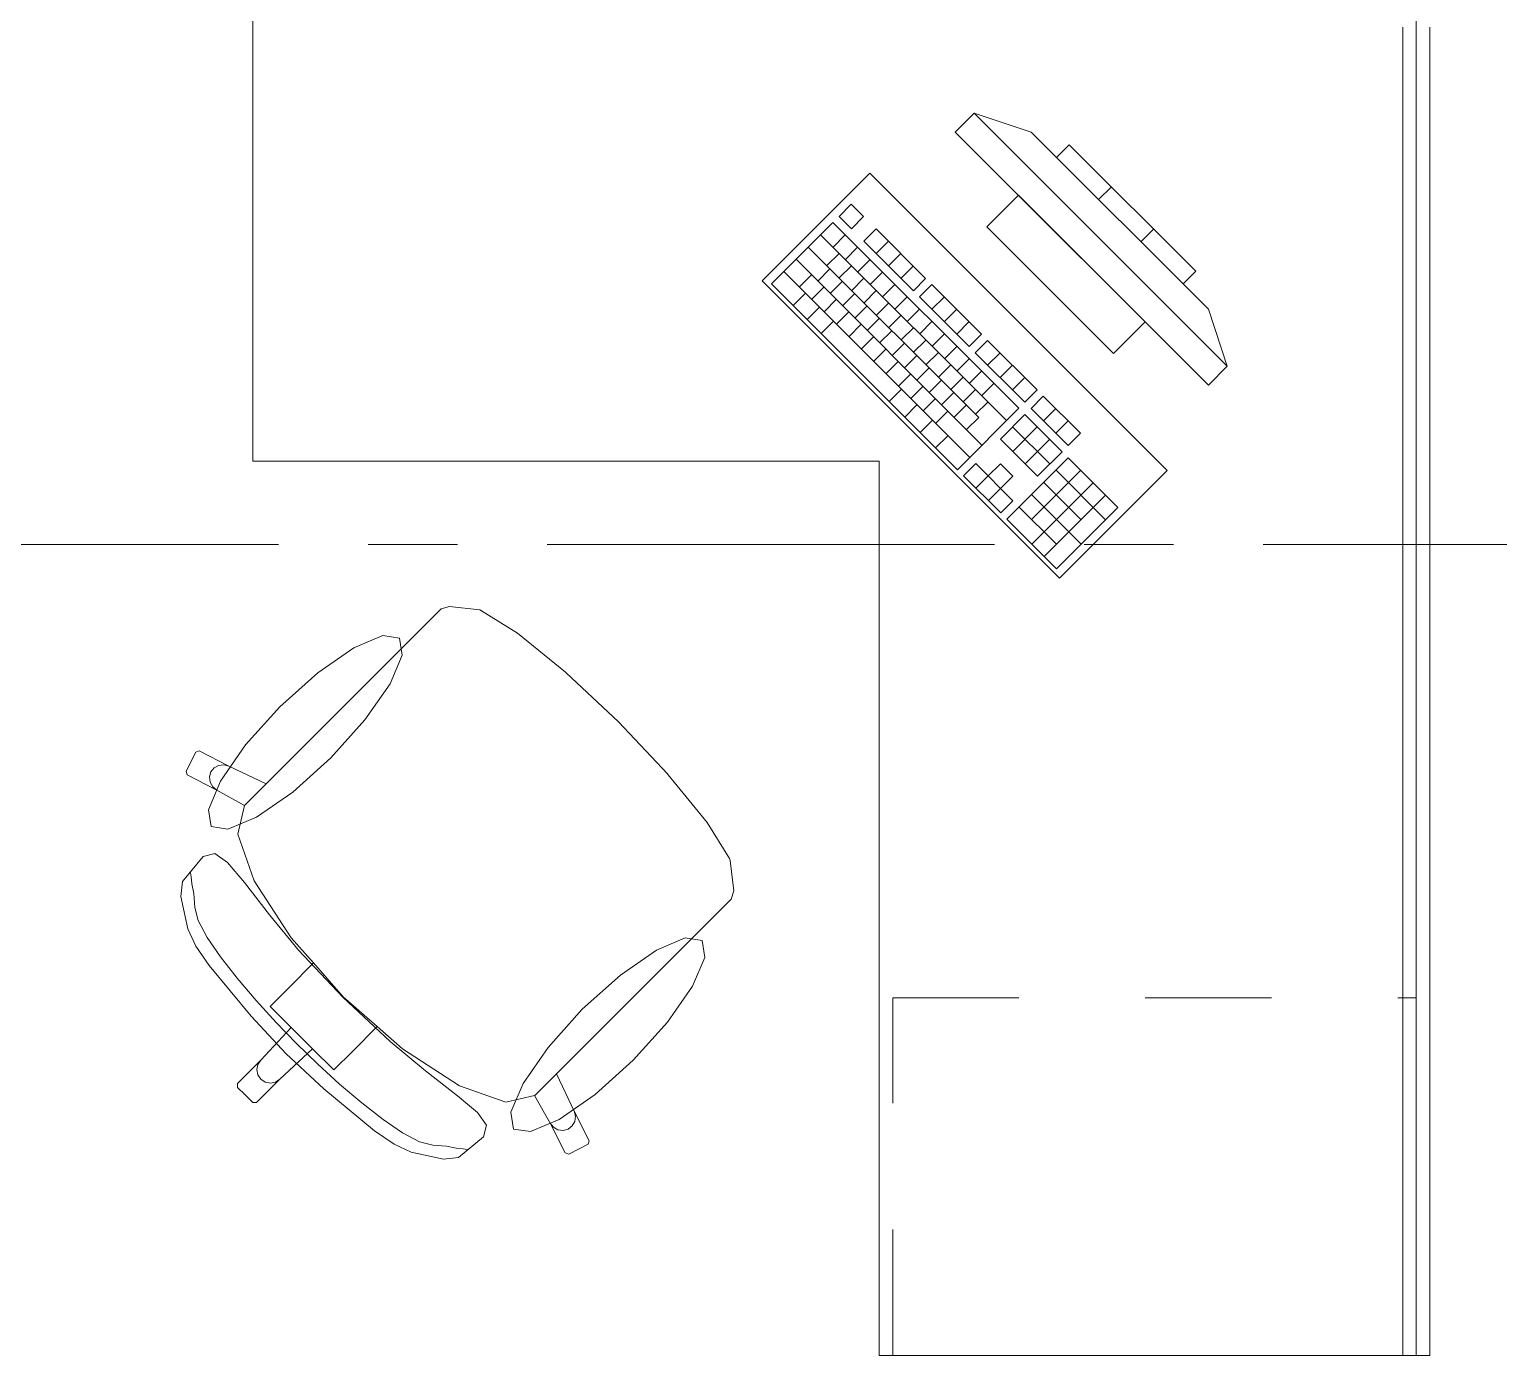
# Model space of a CAD drawing. Header units: inches. Extents: x -38 to 5698, y -33 to 92.
# Drawn here: x 117.388 to 119.03, y 33.5 to 34.983 of the extents above; entities that cross this region are included whole.
import ezdxf

# ---------------------------------------------------------------- set-up
doc = ezdxf.new("R2010")
doc.units = ezdxf.units.IN
doc.header["$MEASUREMENT"] = 0
doc.linetypes.add('Punto & Raya', pattern=[0.65, 0.5, -0.075, 0, -0.075])
doc.linetypes.add('Rayas', pattern=[0.282222, 0.141111, -0.141111])
doc.layers.add('Interior - Mobiliario', color=7, linetype='Continuous')
doc.layers.add('Marcador - Secciones', color=251, linetype='Continuous')

msp = doc.modelspace()

# ---------------------------------------------------------------- linework, layer by layer
at = {"layer": 'Interior - Mobiliario', "color": 175, "linetype": 'Continuous', "lineweight": 13}
for p, q in [((118.9228, 34.985), (118.9228, 33.5)), ((118.9528, 33.5), (118.9528, 34.985)), ((118.4439, 34.8889), (118.4227, 34.8677)), ((118.7267, 34.6061), (118.4439, 34.8889)), ((118.4439, 34.8889), (118.5075, 34.8677)), ((118.4227, 34.8677), (118.7055, 34.5849)), ((118.5075, 34.8677), (118.7055, 34.6697)), ((118.5499, 34.8536), (118.5358, 34.8394)), ((118.6914, 34.7121), (118.5499, 34.8536)), ((118.5358, 34.8394), (118.6772, 34.698)), ((118.5829, 34.7923), (118.5971, 34.8064)), ((118.3065, 34.7872), (118.2928, 34.7735)), ((118.3203, 34.7733), (118.3065, 34.7872)), ((118.4934, 34.797), (118.458, 34.7616)), ((118.6348, 34.6556), (118.4934, 34.797)), ((118.2928, 34.7735), (118.3066, 34.7596)), ((118.3066, 34.7596), (118.3203, 34.7733)), ((118.2859, 34.7666), (118.2174, 34.698)), ((118.4936, 34.5589), (118.2859, 34.7666)), ((118.3342, 34.7595), (118.3205, 34.7458)), ((118.3896, 34.7041), (118.3342, 34.7595)), ((118.458, 34.7616), (118.5994, 34.6202)), ((118.6301, 34.7451), (118.6442, 34.7593)), ((118.2585, 34.7392), (118.4489, 34.5488)), ((118.2722, 34.7529), (118.4799, 34.5452)), ((118.2861, 34.739), (118.2998, 34.7528)), ((118.2999, 34.7252), (118.3136, 34.7389)), ((118.3205, 34.7458), (118.3759, 34.6904)), ((118.3343, 34.7319), (118.348, 34.7456)), ((118.2448, 34.7255), (118.4525, 34.5177)), ((118.2793, 34.7184), (118.293, 34.7321)), ((118.3137, 34.7113), (118.3275, 34.7251)), ((118.3482, 34.7181), (118.3619, 34.7318)), ((118.2311, 34.7117), (118.4388, 34.504)), ((118.2484, 34.6944), (118.2621, 34.7081)), ((118.269, 34.7012), (118.2827, 34.7149)), ((118.2931, 34.7046), (118.3068, 34.7183)), ((118.3276, 34.6975), (118.3413, 34.7112)), ((118.362, 34.7042), (118.3757, 34.7179)), ((118.6772, 34.698), (118.6914, 34.7121)), ((118.2174, 34.698), (118.4251, 34.4903)), ((118.2622, 34.6806), (118.2759, 34.6943)), ((118.2829, 34.6874), (118.2966, 34.7011)), ((118.307, 34.6907), (118.3207, 34.7044)), ((118.3208, 34.6769), (118.3345, 34.6906)), ((118.3414, 34.6836), (118.3552, 34.6974)), ((118.3759, 34.6904), (118.3896, 34.7041)), ((118.3965, 34.6972), (118.3828, 34.6834)), ((118.4519, 34.6418), (118.3965, 34.6972)), ((118.2416, 34.6738), (118.2553, 34.6875)), ((118.2761, 34.6667), (118.2898, 34.6805)), ((118.2967, 34.6735), (118.3104, 34.6872)), ((118.3106, 34.6597), (118.3243, 34.6734)), ((118.3347, 34.663), (118.3484, 34.6767)), ((118.3553, 34.6698), (118.369, 34.6835)), ((118.3828, 34.6834), (118.4382, 34.6281)), ((118.3966, 34.6696), (118.4103, 34.6833)), ((118.2572, 34.6582), (118.2709, 34.6719)), ((118.2727, 34.6426), (118.2865, 34.6564)), ((118.2899, 34.6529), (118.3036, 34.6666)), ((118.3244, 34.6458), (118.3381, 34.6595)), ((118.3485, 34.6492), (118.3622, 34.6629)), ((118.3691, 34.656), (118.3829, 34.6697)), ((118.383, 34.6421), (118.3967, 34.6558)), ((118.4105, 34.6558), (118.4242, 34.6695)), ((118.7267, 34.6061), (118.7055, 34.6697)), ((118.3038, 34.639), (118.3175, 34.6528)), ((118.3382, 34.632), (118.352, 34.6457)), ((118.3623, 34.6353), (118.3761, 34.649)), ((118.3968, 34.6283), (118.4105, 34.642)), ((118.4243, 34.6419), (118.438, 34.6556)), ((118.4382, 34.6281), (118.4519, 34.6418)), ((118.5994, 34.6202), (118.6348, 34.6556)), ((118.3176, 34.6252), (118.3313, 34.6389)), ((118.3315, 34.6113), (118.3452, 34.6251)), ((118.3521, 34.6181), (118.3658, 34.6319)), ((118.3762, 34.6215), (118.3899, 34.6352)), ((118.4107, 34.6144), (118.4244, 34.6281)), ((118.4588, 34.6348), (118.4451, 34.6211)), ((118.5142, 34.5795), (118.4588, 34.6348)), ((118.3453, 34.5975), (118.359, 34.6112)), ((118.3659, 34.6043), (118.3797, 34.618)), ((118.39, 34.6076), (118.4038, 34.6213)), ((118.4039, 34.5938), (118.4176, 34.6075)), ((118.4245, 34.6006), (118.4382, 34.6143)), ((118.4451, 34.6211), (118.5005, 34.5657)), ((118.4589, 34.6073), (118.4727, 34.621)), ((118.4728, 34.5934), (118.4865, 34.6072)), ((118.3592, 34.5837), (118.3729, 34.5974)), ((118.3798, 34.5904), (118.3935, 34.6042)), ((118.3936, 34.5766), (118.4074, 34.5903)), ((118.4177, 34.5799), (118.4315, 34.5936)), ((118.4384, 34.5867), (118.4521, 34.6004)), ((118.4866, 34.5796), (118.5004, 34.5933)), ((118.7055, 34.5849), (118.7267, 34.6061)), ((118.3489, 34.5665), (118.3626, 34.5802)), ((118.373, 34.5698), (118.3867, 34.5835)), ((118.4075, 34.5627), (118.4212, 34.5765)), ((118.4316, 34.5661), (118.4453, 34.5798)), ((118.4522, 34.5729), (118.4659, 34.5866)), ((118.5005, 34.5657), (118.5142, 34.5795)), ((118.3662, 34.5492), (118.3799, 34.5629)), ((118.3868, 34.556), (118.4006, 34.5697)), ((118.4213, 34.5489), (118.435, 34.5626)), ((118.4251, 34.4903), (118.4936, 34.5589)), ((118.4454, 34.5522), (118.4591, 34.5659)), ((118.5211, 34.5725), (118.5074, 34.5588)), ((118.5074, 34.5588), (118.549, 34.5173)), ((118.5627, 34.531), (118.5211, 34.5725)), ((118.5213, 34.545), (118.535, 34.5587)), ((118.3835, 34.5319), (118.3972, 34.5456)), ((118.4007, 34.5421), (118.4144, 34.5558)), ((118.4352, 34.5351), (118.4489, 34.5488)), ((118.5006, 34.552), (118.4731, 34.5245)), ((118.5421, 34.5104), (118.5006, 34.552)), ((118.5351, 34.5311), (118.5488, 34.5448)), ((118.4008, 34.5146), (118.4145, 34.5283)), ((118.4731, 34.5245), (118.5147, 34.483)), ((118.4868, 34.5382), (118.5284, 34.4967)), ((118.487, 34.5107), (118.5144, 34.5381)), ((118.549, 34.5173), (118.5627, 34.531)), ((118.5008, 34.4968), (118.5283, 34.5243)), ((118.5147, 34.483), (118.5421, 34.5104)), ((118.4457, 34.4971), (118.432, 34.4834)), ((118.4595, 34.4833), (118.4457, 34.4971)), ((118.4733, 34.497), (118.4595, 34.4833)), ((118.4871, 34.4831), (118.4733, 34.497)), ((118.549, 34.5035), (118.4805, 34.4349)), ((118.6044, 34.4481), (118.549, 34.5035)), ((118.432, 34.4834), (118.4735, 34.4419)), ((118.4458, 34.4695), (118.4595, 34.4833)), ((118.4595, 34.4833), (118.4734, 34.4694)), ((118.4734, 34.4694), (118.4871, 34.4831)), ((118.508, 34.4348), (118.5629, 34.4896)), ((118.5081, 34.4072), (118.5767, 34.4758)), ((118.5216, 34.4761), (118.5631, 34.4345)), ((118.5353, 34.4898), (118.5907, 34.4344)), ((118.4597, 34.4557), (118.4734, 34.4694)), ((118.4872, 34.4556), (118.4734, 34.4694)), ((118.5079, 34.4624), (118.5633, 34.407)), ((118.522, 34.3934), (118.5906, 34.462)), ((118.4735, 34.4419), (118.4872, 34.4556)), ((118.4942, 34.4486), (118.5357, 34.4071)), ((118.5358, 34.3795), (118.6044, 34.4481)), ((118.4805, 34.4349), (118.5358, 34.3795)), ((117.8482, 34.3346), (117.8262, 34.3127)), ((117.8575, 34.3375), (117.8482, 34.3346)), ((117.8914, 34.3335), (117.8575, 34.3375)), ((117.8935, 34.3326), (117.8914, 34.3335)), ((117.9336, 34.3077), (117.8935, 34.3326)), ((117.8262, 34.3127), (117.8007, 34.2872)), ((117.9872, 34.2641), (117.9336, 34.3077)), ((117.8007, 34.2872), (117.6529, 34.1393)), ((117.9881, 34.2634), (117.9872, 34.2641)), ((118.0464, 34.2086), (117.9881, 34.2634)), ((118.0464, 34.2086), (118.1013, 34.1503)), ((117.574, 34.1746), (117.5632, 34.1532)), ((117.578, 34.1759), (117.574, 34.1746)), ((117.6111, 34.1589), (117.578, 34.1759)), ((117.5632, 34.1532), (117.5645, 34.1491)), ((117.5645, 34.1491), (117.5976, 34.1322)), ((117.5909, 34.1524), (117.5894, 34.1468)), ((117.5894, 34.1468), (117.5901, 34.1409)), ((117.5945, 34.157), (117.5909, 34.1524)), ((117.5996, 34.1598), (117.5945, 34.157)), ((117.6055, 34.1605), (117.5996, 34.1598)), ((117.6111, 34.1589), (117.6055, 34.1605)), ((117.6529, 34.1393), (117.6111, 34.1589)), ((118.1013, 34.1503), (118.1019, 34.1494)), ((118.1019, 34.1494), (118.1455, 34.0958)), ((117.5901, 34.1409), (117.593, 34.1358)), ((117.593, 34.1358), (117.5976, 34.1322)), ((117.5976, 34.1322), (117.6286, 34.1149)), ((117.6286, 34.1151), (117.6529, 34.1393)), ((117.6286, 34.1149), (117.6212, 34.0829)), ((117.6286, 34.1151), (117.6286, 34.1149)), ((117.6212, 34.0829), (117.6395, 34.0309)), ((118.1455, 34.0958), (118.1704, 34.0557)), ((117.5825, 34.0578), (117.5593, 34.0299)), ((117.5954, 34.0612), (117.5825, 34.0578)), ((117.6097, 34.0512), (117.5954, 34.0612)), ((117.6284, 34.0289), (117.6097, 34.0512)), ((118.1704, 34.0557), (118.1713, 34.0536)), ((118.1713, 34.0536), (118.1753, 34.0197)), ((117.569, 34.0352), (117.5682, 34.0397)), ((117.5697, 34.0272), (117.569, 34.0352)), ((117.5593, 34.0299), (117.5574, 34.0132)), ((117.5718, 34.0164), (117.5697, 34.0272)), ((117.5729, 34.001), (117.5718, 34.0164)), ((117.6563, 33.9927), (117.6284, 34.0289)), ((117.6395, 34.0309), (117.6808, 33.9671)), ((118.1753, 34.0197), (118.1724, 34.0104)), ((117.5574, 34.0132), (117.5652, 33.977)), ((117.5768, 33.9863), (117.5729, 34.001)), ((118.1724, 34.0104), (118.1505, 33.9884)), ((117.5868, 33.9674), (117.5768, 33.9863)), ((117.689, 33.9534), (117.6563, 33.9927)), ((118.1505, 33.9884), (118.125, 33.9629)), ((117.5652, 33.977), (117.5742, 33.9578)), ((117.6016, 33.9456), (117.5868, 33.9674)), ((117.6808, 33.9671), (117.7056, 33.939)), ((117.5742, 33.9578), (117.5891, 33.9361)), ((117.7385, 33.9007), (117.689, 33.9534)), ((118.125, 33.9629), (117.9771, 33.8151)), ((117.5891, 33.9361), (117.6359, 33.8794)), ((117.6202, 33.9218), (117.6016, 33.9456)), ((117.7056, 33.939), (117.6783, 33.9116)), ((117.7056, 33.939), (117.7389, 33.9011)), ((117.6414, 33.897), (117.6202, 33.9218)), ((117.6783, 33.9116), (117.6571, 33.8904)), ((117.7385, 33.9007), (117.7912, 33.8512)), ((117.7768, 33.8678), (117.7389, 33.9011)), ((117.6639, 33.8724), (117.6414, 33.897)), ((117.6571, 33.8904), (117.6807, 33.8668)), ((117.6359, 33.8794), (117.675, 33.8372)), ((117.6868, 33.8489), (117.6639, 33.8724)), ((117.7768, 33.8678), (117.7494, 33.8404)), ((117.8049, 33.843), (117.7768, 33.8678)), ((117.6807, 33.8668), (117.6467, 33.8303)), ((117.6807, 33.8668), (117.6927, 33.8549)), ((117.7046, 33.8429), (117.6927, 33.8549)), ((117.7046, 33.8429), (117.6681, 33.8089)), ((117.7172, 33.7981), (117.675, 33.8372)), ((117.6868, 33.8489), (117.7102, 33.8261)), ((117.7283, 33.8193), (117.7046, 33.8429)), ((117.7494, 33.8404), (117.7283, 33.8193)), ((117.7912, 33.8512), (117.8306, 33.8185)), ((117.8688, 33.8017), (117.8049, 33.843)), ((117.6467, 33.8303), (117.6207, 33.8042)), ((117.6435, 33.8254), (117.6424, 33.8197)), ((117.6424, 33.8197), (117.6436, 33.8139)), ((117.6467, 33.8303), (117.6435, 33.8254)), ((117.7102, 33.8261), (117.7348, 33.8036)), ((117.8306, 33.8185), (117.8667, 33.7905)), ((117.6207, 33.8042), (117.6207, 33.7999)), ((117.6681, 33.8089), (117.642, 33.7828)), ((117.6436, 33.8139), (117.6468, 33.809)), ((117.6517, 33.8058), (117.6468, 33.809)), ((117.6575, 33.8046), (117.6517, 33.8058)), ((117.6632, 33.8057), (117.6575, 33.8046)), ((117.6681, 33.8089), (117.6632, 33.8057)), ((117.7348, 33.8036), (117.7596, 33.7824)), ((117.9529, 33.7908), (117.9771, 33.8151)), ((117.9771, 33.8151), (117.9967, 33.7733)), ((117.6207, 33.7999), (117.6292, 33.7914)), ((117.6378, 33.7829), (117.6292, 33.7914)), ((117.7739, 33.7513), (117.7172, 33.7981)), ((117.8667, 33.7905), (117.889, 33.7719)), ((117.9207, 33.7833), (117.8688, 33.8017)), ((117.9527, 33.7908), (117.9207, 33.7833)), ((117.9529, 33.7908), (117.9527, 33.7908)), ((117.97, 33.7598), (117.9527, 33.7908)), ((117.642, 33.7828), (117.6378, 33.7829)), ((117.7596, 33.7824), (117.7834, 33.7638)), ((117.889, 33.7719), (117.899, 33.7576)), ((117.9967, 33.7733), (117.9983, 33.7676)), ((117.9967, 33.7733), (118.0137, 33.7402)), ((117.7834, 33.7638), (117.8052, 33.749)), ((117.899, 33.7576), (117.8956, 33.7447)), ((117.9736, 33.7552), (117.97, 33.7598)), ((117.987, 33.7267), (117.97, 33.7598)), ((117.9788, 33.7523), (117.9736, 33.7552)), ((117.9902, 33.7531), (117.9846, 33.7516)), ((117.9948, 33.7567), (117.9902, 33.7531)), ((117.9977, 33.7618), (117.9948, 33.7567)), ((117.9983, 33.7676), (117.9977, 33.7618)), ((117.7956, 33.7364), (117.7739, 33.7513)), ((117.8148, 33.7274), (117.7956, 33.7364)), ((117.8052, 33.749), (117.8241, 33.739)), ((117.8241, 33.739), (117.8388, 33.7351)), ((117.8956, 33.7447), (117.8678, 33.7215)), ((117.9846, 33.7516), (117.9788, 33.7523)), ((118.0137, 33.7402), (118.0124, 33.7362)), ((117.851, 33.7196), (117.8148, 33.7274)), ((117.8388, 33.7351), (117.8542, 33.734)), ((117.8678, 33.7215), (117.851, 33.7196)), ((117.8542, 33.734), (117.865, 33.7319)), ((117.865, 33.7319), (117.873, 33.7311)), ((117.873, 33.7311), (117.8775, 33.7303)), ((117.991, 33.7253), (117.987, 33.7267)), ((118.0124, 33.7362), (117.991, 33.7253)), ((118.9228, 33.5), (118.9528, 33.5))]:
    msp.add_line(p, q, dxfattribs=at)
at = {"layer": 'Interior - Mobiliario', "color": 175, "linetype": 'Rayas', "lineweight": 13}
for p, q in [((118.3528, 33.5), (118.3528, 33.9)), ((118.3528, 33.9), (118.9378, 33.9))]:
    msp.add_line(p, q, dxfattribs=at)
at = {"layer": 'Interior - Mobiliario', "color": 175, "linetype": 'Continuous', "lineweight": 13, "flags": 128}
for points in [[(118.9378, 35), (118.9378, 33.5), (118.3378, 33.5), (118.3378, 34.5), (117.6378, 34.5), (117.6378, 35)], [(118.3272, 34.8217), (118.207, 34.7015), (118.5393, 34.3692), (118.6595, 34.4894)], [(117.668, 34.2251), (117.6298, 34.1826), (117.6018, 34.1422), (117.5882, 34.1102), (117.5911, 34.0913), (117.61, 34.0884), (117.6421, 34.102), (117.6824, 34.13), (117.7249, 34.1682), (117.763, 34.2106), (117.7911, 34.251), (117.8047, 34.2831), (117.8018, 34.302), (117.7829, 34.3049), (117.7508, 34.2913), (117.7105, 34.2632)], [(118.0629, 33.8302), (118.0204, 33.792), (117.9801, 33.764), (117.948, 33.7504), (117.9291, 33.7533), (117.9262, 33.7722), (117.9398, 33.8042), (117.9678, 33.8446), (118.006, 33.8871), (118.0485, 33.9252), (118.0888, 33.9532), (118.1209, 33.9669), (118.1398, 33.964), (118.1427, 33.9451), (118.1291, 33.913), (118.1011, 33.8726)]]:
    msp.add_lwpolyline(points, close=True, dxfattribs=at)
at = {"layer": 'Marcador - Secciones', "color": 251, "linetype": 'Punto & Raya', "lineweight": 13}
msp.add_line((97.1666, 34.4067), (148.4403, 34.4067), dxfattribs=at)

doc.saveas('drawing.dxf')
